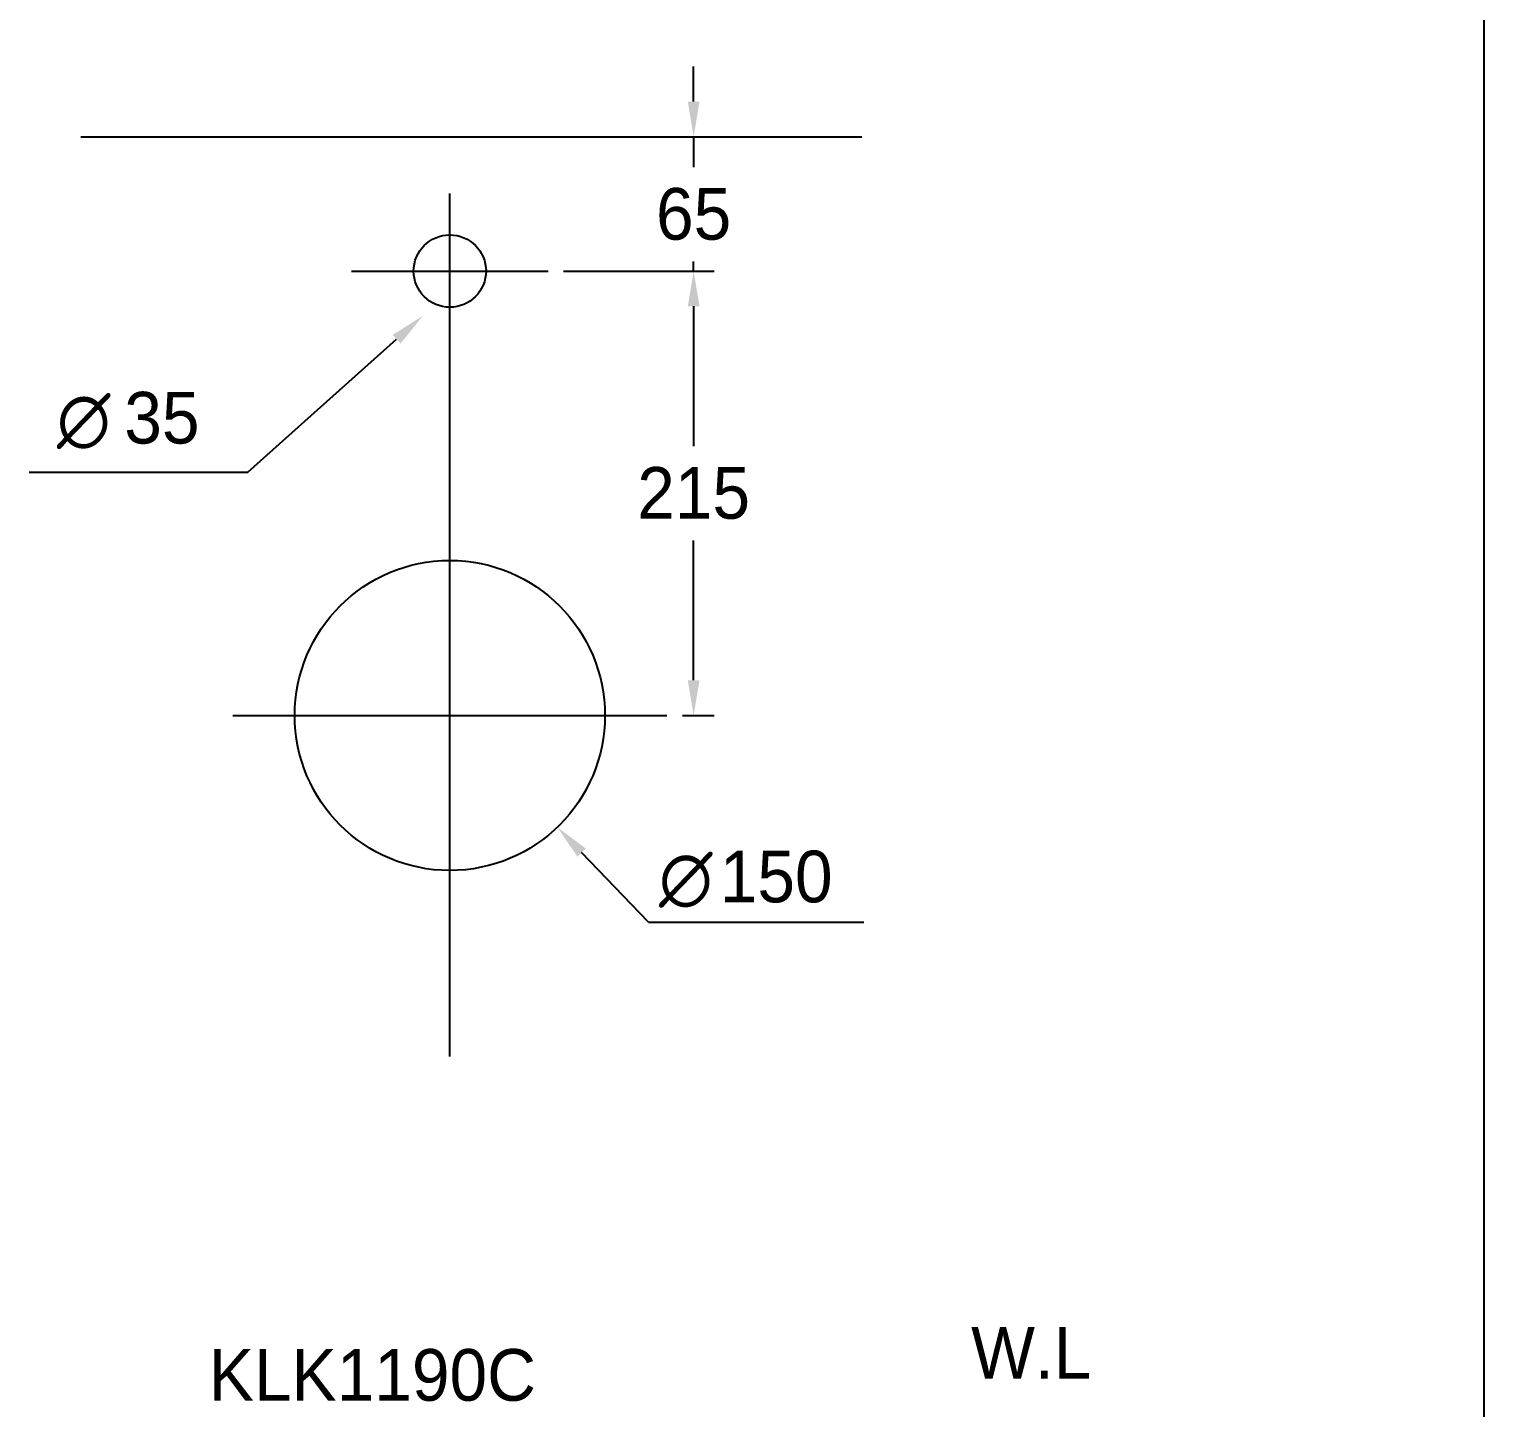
# Model space of a CAD drawing. Header units: millimetres. Extents: x 0 to 1800, y -67 to 2530.
# Drawn here: x 1096 to 1800, y 1196 to 1863 of the extents above; entities that cross this region are included whole.
import ezdxf
from ezdxf.enums import TextEntityAlignment as Align
from ezdxf.lldxf.tags import DXFTag

# ---------------------------------------------------------------- set-up
doc = ezdxf.new("R2010")
doc.units = ezdxf.units.MM
for name, color, linetype in [('TEXT', 7, 'Continuous'), ('도각라인', 255, 'Continuous'), ('외형선', 3, 'Continuous'), ('중심선', 1, 'DASHED'), ('치수선', 7, 'Continuous')]:
    doc.layers.add(name, color=color, linetype=linetype)
doc.styles.add('140911', font='HBATANG.TTF', dxfattribs={"height": 23})
doc.styles.add('____', font='')
doc.styles.add('타이틀', font='H2GTRM.TTF', dxfattribs={"height": 25})
doc.styles.get('____').set_extended_font_data('굴림')
tags = doc.linetypes.add('DASHDOT', pattern=[70, 31, -13, 13, -13]).pattern_tags.tags
tags[10:11] = [DXFTag(74, 4), DXFTag(75, 0), DXFTag(340, '0'), DXFTag(46, 0.0), DXFTag(50, 0.0), DXFTag(44, 0.0), DXFTag(45, 0.0)]
tags[8:9] = [DXFTag(74, 4), DXFTag(75, 0), DXFTag(340, '0'), DXFTag(46, 0.0), DXFTag(50, 0.0), DXFTag(44, 0.0), DXFTag(45, 0.0)]
tags[6:7] = [DXFTag(74, 4), DXFTag(75, 0), DXFTag(340, '0'), DXFTag(46, 0.0), DXFTag(50, 0.0), DXFTag(44, 0.0), DXFTag(45, 0.0)]
tags[4:5] = [DXFTag(74, 4), DXFTag(75, 0), DXFTag(340, '0'), DXFTag(46, 0.0), DXFTag(50, 0.0), DXFTag(44, 0.0), DXFTag(45, 0.0)]
tags = doc.linetypes.add('DASHED', pattern=[25.72, 12.86, -12.86]).pattern_tags.tags
tags[6:7] = [DXFTag(74, 4), DXFTag(75, 0), DXFTag(340, '0'), DXFTag(46, 0.0), DXFTag(50, 0.0), DXFTag(44, 0.0), DXFTag(45, 0.0)]
tags[4:5] = [DXFTag(74, 4), DXFTag(75, 0), DXFTag(340, '0'), DXFTag(46, 0.0), DXFTag(50, 0.0), DXFTag(44, 0.0), DXFTag(45, 0.0)]
doc.dimstyles.new('MSADIM', dxfattribs={"dimtxt": 33, "dimasz": 17, "dimexe": 10, "dimexo": 7.5, "dimgap": 10, "dimtad": 0, "dimtih": 1, "dimtoh": 1, "dimdec": 0, "dimzin": 1, "dimdsep": 46, "dimtxsty": '____', "dimcen": 11.25, "dimadec": 0, "dimazin": 0, "dimtfac": 1, "dimtdec": 0, "dimtix": 1, "dimtmove": 0, "dimatfit": 3, "dimfxl": 1, "dimtolj": 1, "dimtzin": 1, "dimarcsym": 0})

# ---------------------------------------------------------------- blocks, each defined once
blk = doc.blocks.new('*D4')
at = {"layer": '치수선', "color": 0, "linetype": 'Continuous', "lineweight": -2, "transparency": 16777216}
for p, q in [((1417.82, 1827.88), (1417.82, 1844.88)), ((1408.57, 1810.88), (1427.82, 1810.88)), ((1417.82, 1810.88), (1417.82, 1796.2)), ((1354.92, 1745.88), (1427.82, 1745.88)), ((1417.82, 1745.88), (1417.82, 1750.57)), ((1417.82, 1728.88), (1417.82, 1711.88))]:
    blk.add_line(p, q, dxfattribs=at)
at = {"layer": '치수선', "color": 0, "linetype": 'Continuous', "transparency": 16777216}
for points in [[(1414.99, 1827.88), (1420.66, 1827.88), (1417.82, 1810.88)], [(1414.99, 1728.88), (1420.66, 1728.88), (1417.82, 1745.88)]]:
    blk.add_solid(points, dxfattribs=at)
at = {"layer": '치수선', "color": 0, "linetype": 'Continuous', "transparency": 16777216, "insert": (1417.82, 1773.38), "char_height": 25, "attachment_point": 5, "style": '____'}
blk.add_mtext('\\A1;65', dxfattribs=at)
blk = doc.blocks.new('*D5')
at = {"layer": '치수선', "color": 0, "linetype": 'Continuous', "lineweight": -2, "transparency": 16777216}
for p, q in [((1354.92, 1745.88), (1427.82, 1745.88)), ((1417.82, 1728.88), (1417.82, 1661.23)), ((1417.82, 1547.88), (1417.82, 1615.53)), ((1412.42, 1530.88), (1427.82, 1530.88))]:
    blk.add_line(p, q, dxfattribs=at)
at = {"layer": '치수선', "color": 0, "linetype": 'Continuous', "transparency": 16777216}
for points in [[(1414.99, 1728.88), (1420.66, 1728.88), (1417.82, 1745.88)], [(1414.99, 1547.88), (1420.66, 1547.88), (1417.82, 1530.88)]]:
    blk.add_solid(points, dxfattribs=at)
at = {"layer": '치수선', "color": 0, "linetype": 'Continuous', "transparency": 16777216, "insert": (1417.82, 1638.38), "char_height": 25, "attachment_point": 5, "style": '____'}
blk.add_mtext('\\A1;215', dxfattribs=at)

msp = doc.modelspace()

# ---------------------------------------------------------------- linework, layer by layer
msp.add_line((1395.95, 1430.93), (1500.06, 1430.93))
at = {"layer": '도각라인', "color": 7}
msp.add_line((1800, 2530), (1800, 0), dxfattribs=at)
at = {"layer": '외형선', "linetype": 'Continuous'}
msp.add_line((1121.42, 1810.88), (1499.19, 1810.88), dxfattribs=at)
for centre, radius in [((1299.92, 1745.88), 17.5), ((1299.92, 1530.88), 75)]:
    msp.add_circle(centre, radius, dxfattribs=at)
at = {"layer": '중심선', "linetype": 'DASHDOT'}
for p, q in [((1299.92, 1365.88), (1299.92, 1783.38)), ((1252.42, 1745.88), (1347.42, 1745.88)), ((1194.92, 1530.88), (1404.92, 1530.88))]:
    msp.add_line(p, q, dxfattribs=at)
at = {"layer": '치수선'}
for p, q in [((1202.17, 1648.52), (1274.2, 1712.89)), ((1096.44, 1648.52), (1202.17, 1648.52)), ((1395.95, 1430.93), (1363.66, 1464.54))]:
    msp.add_line(p, q, dxfattribs=at)
for points in [[(1272.31, 1715.01), (1276.08, 1710.78), (1286.87, 1724.22)], [(1365.7, 1466.5), (1361.61, 1462.58), (1351.88, 1476.8)]]:
    msp.add_solid(points, dxfattribs=at)

# ---------------------------------------------------------------- texts
at = {"layer": 'TEXT', "style": '타이틀'}
msp.add_text('W.L', height=25, dxfattribs=at).set_placement((1581.07, 1222.57), align=Align.MIDDLE)
at = {"layer": 'TEXT', "insert": (1183.39, 1224.33), "char_height": 25, "width": 380.4469, "attachment_point": 1, "line_spacing_factor": 0.963855, "style": '타이틀'}
msp.add_mtext('\\A1;KLK1190C', dxfattribs=at)
at = {"layer": '치수선'}
for s, style, p in [('∅', '140911', (1109.92, 1661.35)), ('35', '타이틀', (1142.49, 1662.43)), ('∅', '140911', (1401.09, 1439.44)), ('150', '타이틀', (1430.46, 1440.46))]:
    msp.add_text(s, height=25, dxfattribs=dict(at, style=style)).set_placement(p)

# ---------------------------------------------------------------- dimensions: what is measured, and where the dimension line sits
at = {"layer": '치수선', "linetype": 'Continuous'}
dim = msp.add_linear_dim(base=(1417.82, 1810.88), p1=(1347.42, 1745.88), p2=(1401.07, 1810.88), angle=90, dimstyle='MSADIM', override={"dimtxt": 25}, dxfattribs=at)
dim.commit()
dim.dimension.update_dxf_attribs({"geometry": '*D4', "text_midpoint": (1417.82, 1773.38), "dimtype": 160})
dim = msp.add_linear_dim(base=(1417.82, 1745.88), p1=(1404.92, 1530.88), p2=(1347.42, 1745.88), angle=90, dimstyle='MSADIM', override={"dimtxt": 25}, dxfattribs=at)
dim.commit()
dim.dimension.update_dxf_attribs({"geometry": '*D5', "text_midpoint": (1417.82, 1638.38)})

doc.saveas('drawing.dxf')
